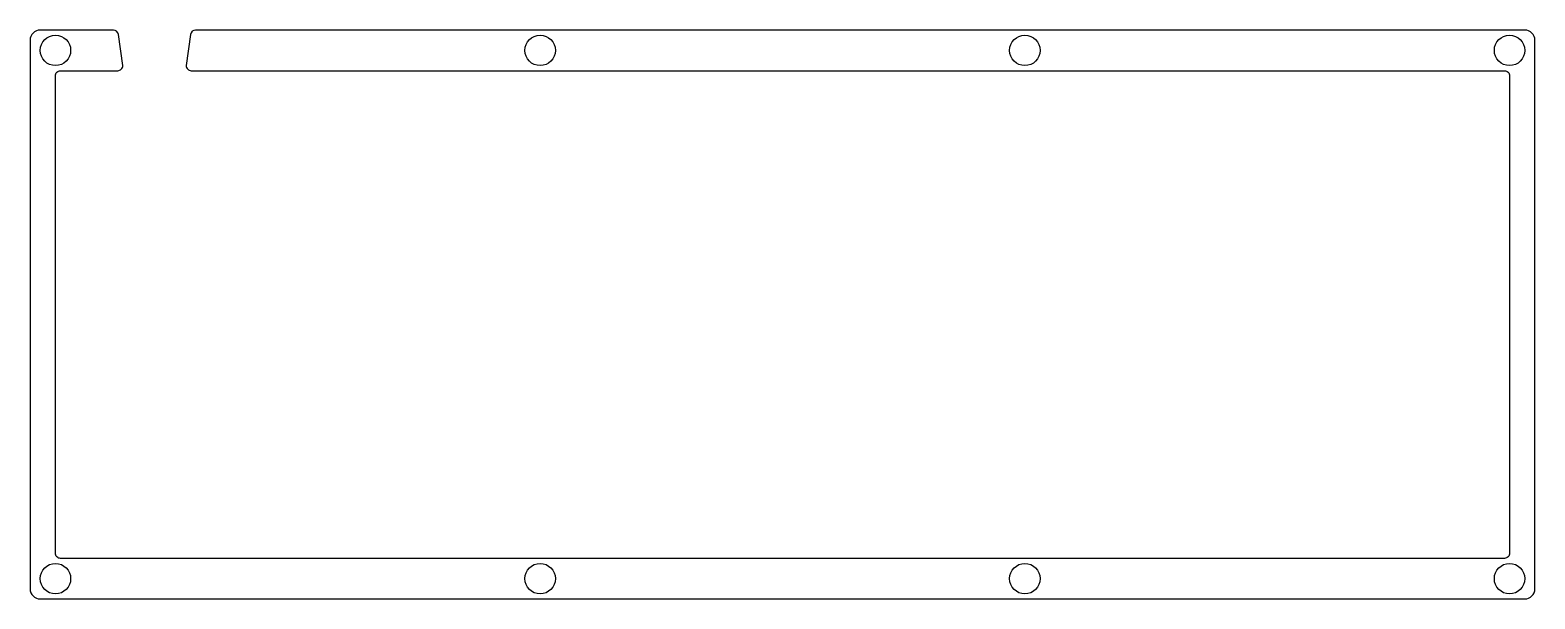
# Model space of a CAD drawing. Header units: millimetres. Extents: x -355 to -59, y 126 to 238.
import ezdxf

# ---------------------------------------------------------------- set-up
doc = ezdxf.new("R2010")
doc.units = ezdxf.units.MM
doc.layers.get('0').update_dxf_attribs({"linetype": 'CONTINUOUS'})

msp = doc.modelspace()

# ---------------------------------------------------------------- linework, layer by layer
msp.add_lwpolyline([(-349.47, 230.47), (-338.2, 230.47, 0.414214), (-337.2, 231.47), (-338.07, 237.62, 0.373387), (-339.06, 238.47), (-353.47, 238.47, 0.414214), (-355.48, 236.47), (-355.48, 128.27, 0.414214), (-353.47, 126.27), (-60.78, 126.27, 0.414214), (-58.77, 128.27), (-58.77, 236.47, 0.414214), (-60.78, 238.47), (-322.84, 238.47, 0.373387), (-323.83, 237.62), (-324.7, 231.47, 0.414214), (-323.7, 230.47), (-64.77, 230.47, -0.414214), (-63.77, 229.47), (-63.77, 135.27, -0.414214), (-64.77, 134.27), (-349.47, 134.27, -0.414214), (-350.48, 135.27), (-350.48, 229.47, -0.414214)], format="xyb", close=True)
for centre in [(-350.48, 234.47), (-254.91, 234.47), (-159.34, 234.47), (-63.77, 234.47), (-350.48, 130.27), (-254.91, 130.27), (-159.34, 130.27), (-63.77, 130.27)]:
    msp.add_circle(centre, 3)

doc.saveas('drawing.dxf')
